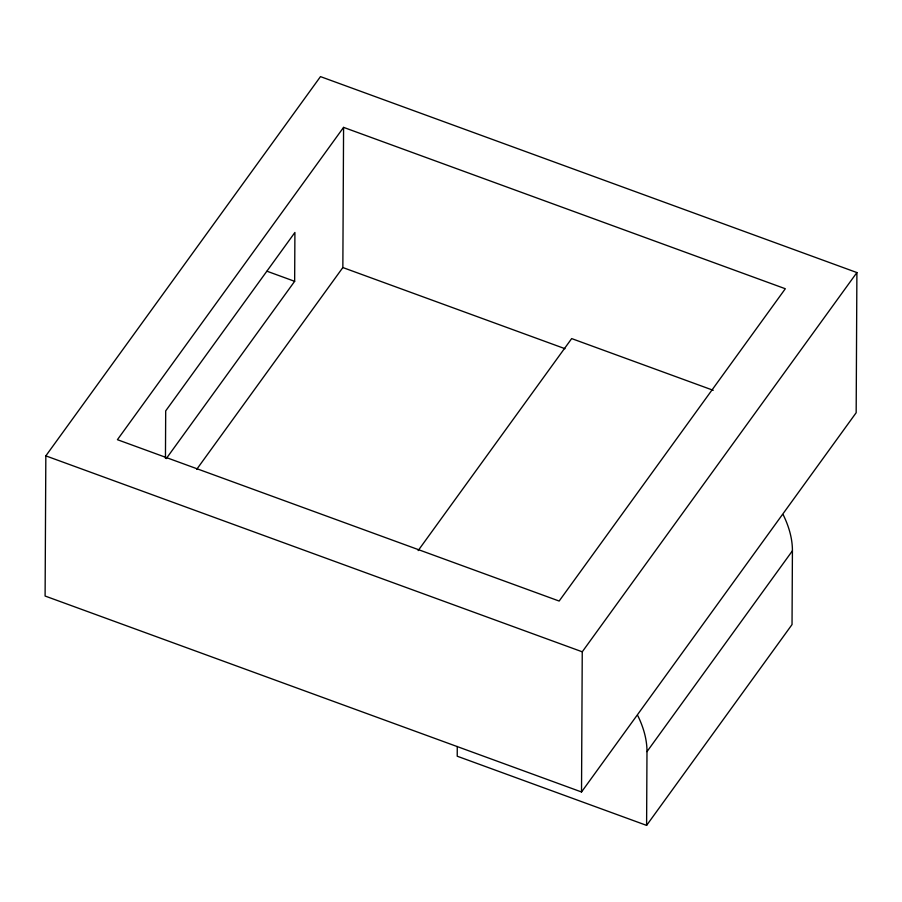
<?xml version="1.0" encoding="UTF-8"?>
<svg xmlns="http://www.w3.org/2000/svg" width="902" height="902" viewBox="0 0 902 902"><rect width="100%" height="100%" fill="white"/><g stroke="black" fill="none" stroke-linecap="round" stroke-linejoin="round"><path stroke-width="1.35" d="M45.833 455.871L45.1 596.03L581.519 791.979L856.167 412.721L856.9 272.562L320.481 76.614L45.833 455.871L582.252 651.808L581.519 791.979M165.449 458.351L165.697 410.884L294.909 232.468L294.65 281.323L166.261 458.611M196.749 469.288L342.85 267.544L343.583 127.374L785.315 288.741L559.15 601.048L117.418 439.691L343.583 127.374M457.269 746.473L457.224 756.214L646.599 825.386L792.035 624.556L792.418 550.806A106.38 66.962 35.9 0 0 783.218 514.794M646.599 825.386L646.982 751.637A106.38 66.962 35.9 0 0 637.77 715.636M418.145 550.592L571.676 338.588L713.211 390.295M582.252 651.808L856.9 272.562M646.982 751.637L792.418 550.806M342.85 267.544L564.99 348.691M267.037 271.243L294.65 281.323"/></g></svg>
